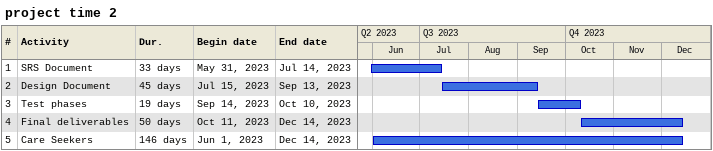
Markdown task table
project time 2

| ID | Task | Duration | Start | Finish |
|---|---|---|---|---|
| 1 | SRS Document | 33d | 2023-05-31 | 2023-07-14 |
| 2 | Design Document | 45d | 2023-07-15 | 2023-09-13 |
| 3 | Test phases | 19d | 2023-09-14 | 2023-10-10 |
| 4 | Final deliverables | 50d | 2023-10-11 | 2023-12-14 |
| 5 | Care Seekers | 146d | 2023-06-01 | 2023-12-14 |
